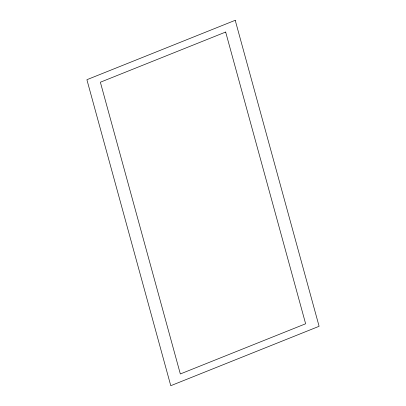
<?xml version="1.0" encoding="UTF-8"?>
<svg xmlns="http://www.w3.org/2000/svg" width="406" height="406" viewBox="0 0 406 406"><rect width="100%" height="100%" fill="white"/><g stroke="black" fill="none" stroke-linecap="round" stroke-linejoin="round"><path stroke-width="0.61" d="M235.231 20.3L86.894 79.703L170.769 385.7L319.106 326.297L235.231 20.3M225.665 32.044L100.368 82.22L180.335 373.956L305.632 323.78L225.665 32.044"/></g></svg>
